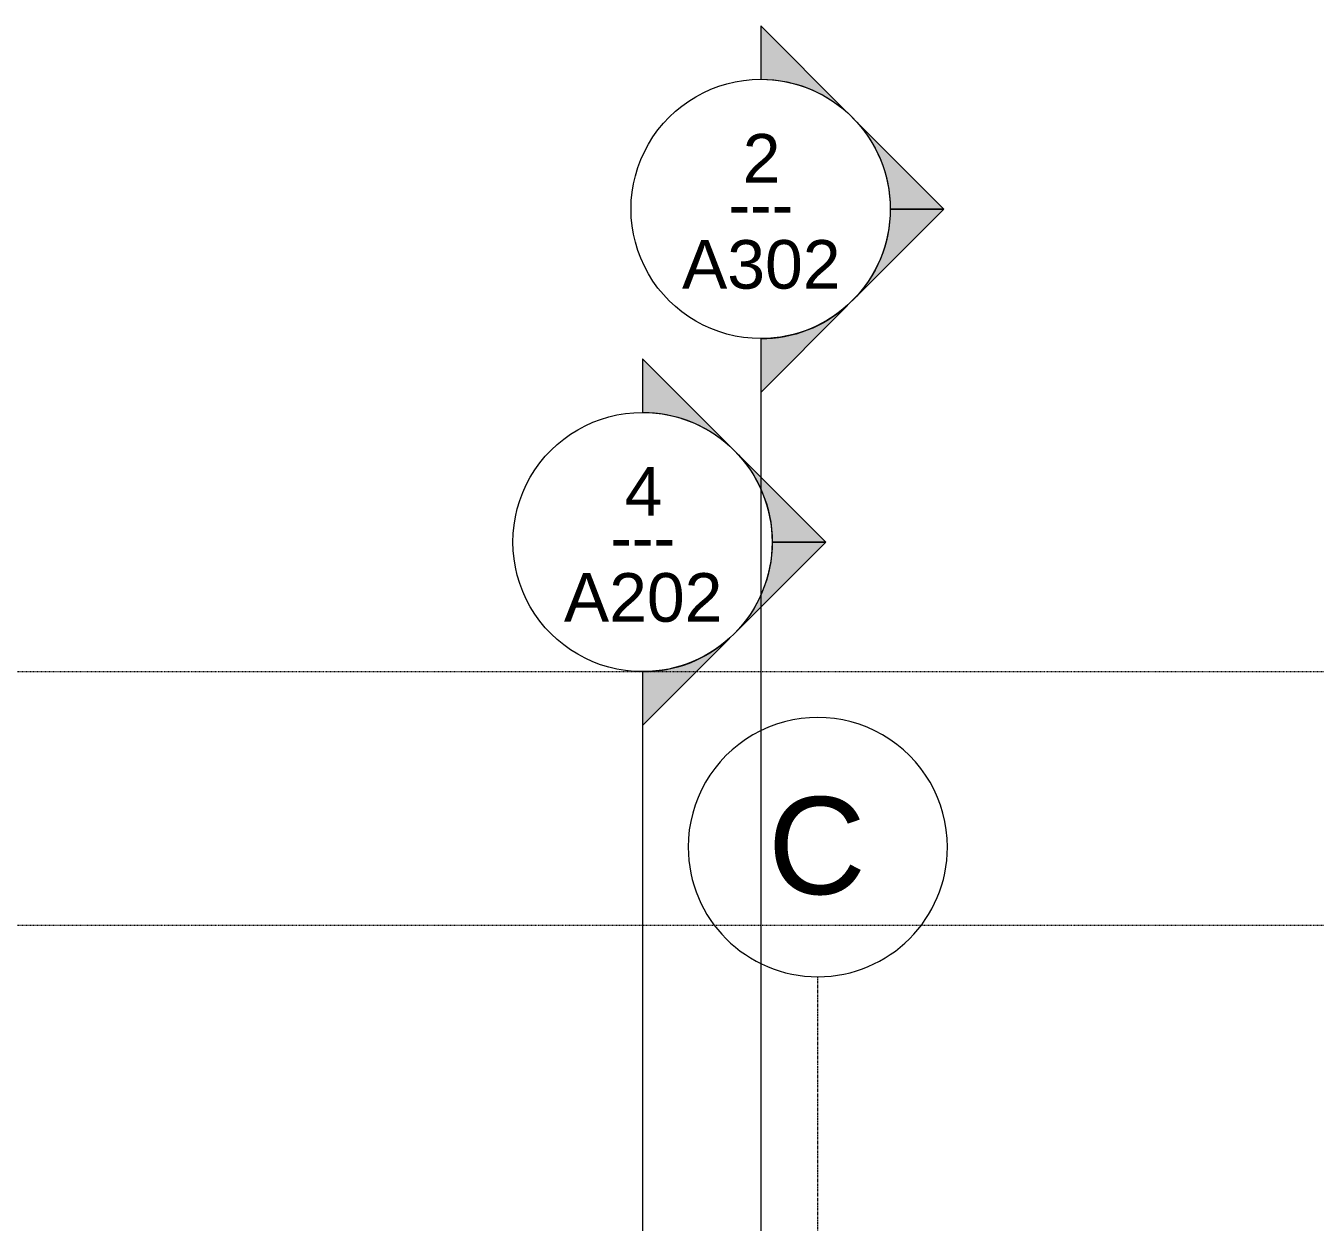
# Model space of a CAD drawing. Header units: inches. Extents: x 9610 to 16692, y -360 to 647.
# Drawn here: x 11040.5 to 11279.3, y 425.1 to 646.6 of the extents above; entities that cross this region are included whole.
import ezdxf

# ---------------------------------------------------------------- set-up
doc = ezdxf.new("R2010")
doc.units = ezdxf.units.IN
doc.header["$MEASUREMENT"] = 0
doc.linetypes.add('Aligning Line 1_8_', pattern=[0.25, 0.125, -0.125])
doc.linetypes.add('Grid Line 1_2_', pattern=[0.8749999999999999, 0.4999999999999999, -0.125, 0.125, -0.125])
for name, color, linetype, lineweight in [('G-ANNO-SYMB', 111, 'Aligning Line 1_8_', 9), ('G-ANNO-SYMB-1', 111, 'Continuous', 9), ('S-GRID-1', 1, 'Grid Line 1_2_', 9), ('S-GRID-IDEN', 1, 'Continuous', 9)]:
    doc.layers.add(name, color=color, linetype=linetype, lineweight=lineweight)
doc.styles.add('Arial', font='arial.ttf', dxfattribs={"height": 8.999999999999991})
doc.styles.add('Arial_1', font='arial.ttf', dxfattribs={"height": 17.99999999999998})
doc.styles.add('Century Gothic', font='ufonts.com_century-gothic.ttf', dxfattribs={"height": 8.999999999999991})

# ---------------------------------------------------------------- blocks, each defined once
blk = doc.blocks.new('Grid - Grid Head - Circle-50561-BUILDING SECTION - EAST_WEST - LOOKING NORTH')
at = {"layer": 'S-GRID-IDEN'}
for radius, start, end in [(23.99999999999992, 359.9999999999994, 179.9999999999997), (23.99999999999989, 179.9999999999997, 359.9999999999991)]:
    blk.add_arc((11847.1893961105, 475.8625226463849), radius, start, end, dxfattribs=at)
blk = doc.blocks.new('Section - Section Head - Filled-22785-BUILDING SECTION - EAST_WEST - LOOKING NORTH')
at = {"layer": 'G-ANNO-SYMB-1'}
h = blk.add_hatch(color=256, dxfattribs=at)
edge = h.paths.add_edge_path(flags=0)
edge.add_arc((10178.18939611049, 472.9348735142124), 24.03123559096272, 89.99999999999989, 132.0783950246249, ccw=False)
edge.add_line((10178.18939611049, 496.966109105176), (10178.18939611049, 506.8759990111666))
edge.add_line((10178.18939611049, 506.8759990111666), (10162.08494075386, 490.7715436545297))
h = blk.add_hatch(color=256, dxfattribs=at)
edge = h.paths.add_edge_path(flags=0)
edge.add_line((10161.21883336202, 489.9054362626895), (10144.24827061354, 472.9348735142125))
edge.add_line((10144.24827061354, 472.9348735142125), (10154.18939611049, 472.9348735142124))
edge.add_arc((10178.18939611049, 472.9348735142121), 23.99999999999891, 135, 179.9999999999995, ccw=False)
h = blk.add_hatch(color=256, dxfattribs=at)
edge = h.paths.add_edge_path(flags=0)
edge.add_arc((10178.18939611049, 472.9348735142124), 23.99999999999989, 180.0000000000001, 225.0000000000011, ccw=False)
edge.add_line((10154.18939611049, 472.9348735142124), (10144.24827061354, 472.9348735142125))
edge.add_line((10144.24827061354, 472.9348735142125), (10161.21883336202, 455.9643107657353))
h = blk.add_hatch(color=256, dxfattribs=at)
edge = h.paths.add_edge_path(flags=0)
edge.add_line((10162.08494075386, 455.098203373895), (10178.18939611049, 438.9937480172579))
edge.add_line((10178.18939611049, 438.9937480172579), (10178.18939611049, 448.9036379232484))
edge.add_arc((10178.18939611049, 472.9348735142123), 24.03123559096389, 227.9216049753765, 270, ccw=False)
for p, q in [((10162.08494075386, 490.7715436545297), (10178.18939611049, 506.8759990111666)), ((10178.18939611049, 506.8759990111666), (10178.18939611049, 496.966109105176)), ((10144.24827061354, 472.9348735142125), (10161.21883336202, 489.9054362626895)), ((10154.18939611049, 472.9348735142124), (10144.24827061354, 472.9348735142125)), ((10161.21883336202, 455.9643107657353), (10144.24827061354, 472.9348735142125)), ((10144.24827061354, 472.9348735142125), (10154.18939611049, 472.9348735142124)), ((10178.18939611049, 438.9937480172579), (10162.08494075386, 455.098203373895)), ((10178.18939611049, 448.9036379232484), (10178.18939611049, 438.9937480172579))]:
    blk.add_line(p, q, dxfattribs=at)
for centre, radius, start, end in [((10178.18939611049, 472.966109105176), 23.99999999999988, 89.9999999999998, 269.9999999999994), ((10178.18939611049, 472.9348735142124), 24.03123559096272, 89.9999999999996, 132.0783950246245), ((10178.18939611049, 472.966109105176), 24, 269.9999999999996, 90), ((10178.18939611049, 472.9348735142121), 23.99999999999891, 134.9999999999997, 179.9999999999992), ((10178.18939611049, 472.9348735142124), 23.99999999999989, 179.9999999999997, 225.0000000000008), ((10178.18939611049, 472.9348735142123), 24.03123559096389, 227.9216049753762, 269.9999999999996)]:
    blk.add_arc(centre, radius, start, end, dxfattribs=at)

msp = doc.modelspace()

# ---------------------------------------------------------------- linework, layer by layer
at = {"layer": 'G-ANNO-SYMB'}
for p, q in [((12461.75585150602, 526.9530956233257), (9706.240318690587, 526.9530956233159)), ((12461.75585150602, 480.0000000000442), (9706.211851506016, 480.0000000000344))]:
    msp.add_line(p, q, dxfattribs=at)
at = {"layer": 'G-ANNO-SYMB-1'}
for p, q in [((11176.61003411764, 588.6144424916752), (11176.61003411764, -302.4923236136239)), ((11154.73832312921, 526.9530956233257), (11154.73832312921, -206.4923236136238))]:
    msp.add_line(p, q, dxfattribs=at)
at = {"layer": 'S-GRID-1'}
msp.add_line((11187.18939611051, -159.8355747435267), (11187.18939611051, 470.5000000001491), dxfattribs=at)

# ---------------------------------------------------------------- block references
at = {"layer": 'G-ANNO-SYMB-1', "extrusion": (0, 0, -1)}
for p in [(-21354.79943022812, 139.679568977332), (-21332.9277192397, 78.01822210898248)]:
    msp.add_blockref('Section - Section Head - Filled-22785-BUILDING SECTION - EAST_WEST - LOOKING NORTH', p, dxfattribs=at)
at = {"layer": 'S-GRID-IDEN'}
msp.add_blockref('Grid - Grid Head - Circle-50561-BUILDING SECTION - EAST_WEST - LOOKING NORTH', (-660.0000000000016, 18.63747735376355), dxfattribs=at)

# ---------------------------------------------------------------- texts
at = {"layer": 'G-ANNO-SYMB-1', "char_height": 8.999999999999991, "attachment_point": 1}
for s, insert, width, style in [('2', (11173.28905764187, 626.5230789518428), 8.483999999999991, 'Arial'), ('---', (11170.63774655516, 618.0163860384569), 15.45299999999999, 'Century Gothic'), ('A302', (11162.04496315368, 606.8868347625098), 35.75399999999996, 'Arial'), ('4', (11151.41734665345, 564.8617320834933), 8.483999999999991, 'Arial'), ('---', (11148.76603556673, 556.3550391701074), 15.45299999999999, 'Century Gothic'), ('A202', (11140.17325216526, 545.2254878941604), 35.75399999999996, 'Arial')]:
    msp.add_mtext(s, dxfattribs=dict(at, insert=insert, width=width, style=style))
at = {"layer": 'S-GRID-IDEN', "insert": (11177.92493993978, 503.7879394808071), "char_height": 17.99999999999998, "width": 22.11899999999997, "attachment_point": 1, "style": 'Arial_1'}
msp.add_mtext('C', dxfattribs=at)

doc.saveas('drawing.dxf')
